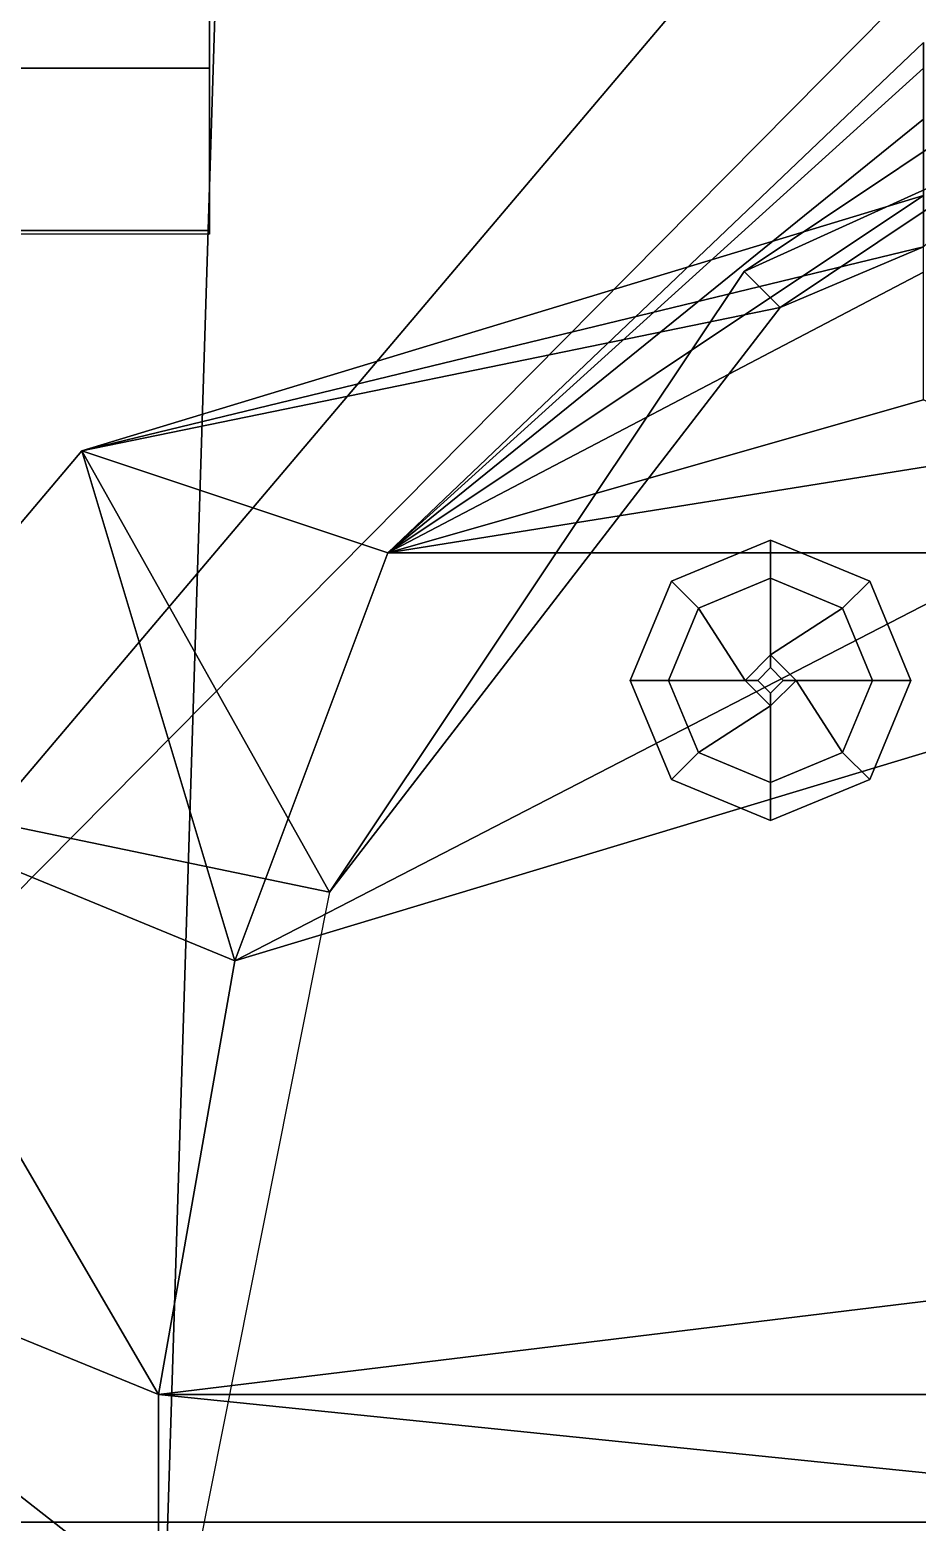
# Model space of a CAD drawing. Header units: millimetres. Extents: x -1.42 to 1.42, y -2.5 to 7.36.
# Drawn here: x -0.81 to -0.463, y 0.46 to 1.045 of the extents above; entities that cross this region are included whole.
import ezdxf

# ---------------------------------------------------------------- set-up
doc = ezdxf.new("R2010")
doc.units = ezdxf.units.MM
doc.header["$MEASUREMENT"] = 0
doc.layers.add('suspension', color=5, linetype='Continuous')
doc.layers.add('turret', color=2, linetype='Continuous')

msp = doc.modelspace()

# ---------------------------------------------------------------- linework, layer by layer
for points in [[(0.71, 1.94, 0.47), (0.83, -1.89, 0.47), (-0.83, -1.89, 0.47), (-0.71, 1.94, 0.47)], [(-0.83, 1.94, 0.47), (-0.71, 1.94, 0.47), (-0.83, -1.89, 0.47), (-0.83, 1.94, 0.47)], [(-0.83, 1.13, 1.49628), (-1.06, 0.46, 1.56), (-1.06, 0.46, 1.56), (-0.56, 1.05, 1.54621)], [(-0.44816, 1.07796, 1.56), (-1.06, 0.46, 1.56), (1.06, 0.46, 1.56), (0.44816, 1.07796, 1.56)], [(-0.56, 1.05, 1.54621), (-1.06, 0.46, 1.56), (-1.06, 0.46, 1.56), (-0.44816, 1.07796, 1.56)], [(-1.06, 0.46, 1.56), (-0.66, -0.65, 1.56), (0.66, -0.65, 1.56), (1.06, 0.46, 1.56)], [(-1.06, 0.46, 1.56), (-1.04101, -1.34, 1.47), (-0.67, -1.34, 1.56)]]:
    msp.add_3dface(points)
at = {"layer": 'suspension'}
for points in [[(-0.74, 1.09364, 0.46636), (-0.74, 1.09515, 0.47), (-0.74, 0.96485, 0.47), (-0.74, 0.96636, 0.46636)], [(-0.74, 1.09364, 0.46636), (-0.74, 1.03, 0.44), (-0.82, 1.03, 0.44), (-0.82, 1.09364, 0.46636)], [(-0.74, 1.09364, 0.46636), (-0.74, 0.96636, 0.46636), (-0.74, 0.96636, 0.46636), (-0.74, 1.03, 0.44)], [(-0.74, 1.03, 0.44), (-0.74, 0.96636, 0.46636), (-0.82, 0.96636, 0.46636), (-0.82, 1.03, 0.44)], [(-0.74, 0.96636, 0.46636), (-0.74, 0.96485, 0.47), (-0.82, 0.96485, 0.47), (-0.82, 0.96636, 0.46636)]]:
    msp.add_3dface(points, dxfattribs=at)
at = {"layer": 'turret'}
for points in [[(-0.28701, 1.11291, 1.6), (-0.53033, 0.95033, 1.6), (-0.42069, 1, 1.63), (-0.27936, 1.09443, 1.63)], [(-0.28701, 1.11291, 1.56), (-0.53033, 0.95033, 1.56), (-0.53033, 0.95033, 1.6), (-0.28701, 1.11291, 1.6)], [(-0.67, 0.84, 2.09), (-0.67, 0.84, 2.09), (-0.46, 1.01, 1.95), (-0.46, 1.04, 1.89)], [(-0.67, 0.84, 2.09), (-0.67, 0.84, 2.09), (-0.46, 1.04, 1.89), (-0.46, 1.04, 1.86)], [(-0.67, 0.84, 2.09), (-0.67, 0.84, 2.09), (-0.46, 1.04, 1.86), (-0.46, 1.03, 1.82)], [(-0.67, 0.84, 2.09), (-0.67, 0.84, 2.09), (-0.46, 1.03, 1.82), (-0.46, 0.98, 1.77)], [(-0.67, 0.84, 2.09), (-0.67, 0.84, 2.09), (-0.46, 0.95, 1.98), (-0.46, 1.01, 1.95)], [(-0.53033, 0.95033, 1.6), (-0.53033, 0.95033, 1.6), (-0.51619, 0.93619, 1.63), (-0.42069, 1, 1.63)], [(-0.51619, 0.93619, 1.63), (-0.51619, 0.93619, 1.63), (-0.46, 0.96, 1.68), (-0.42069, 1, 1.63)], [(-0.79, 0.88, 1.76), (-0.79, 0.88, 1.76), (-0.46, 0.98, 1.77), (-0.46, 0.96, 1.73)], [(-0.79, 0.88, 1.76), (-0.79, 0.88, 1.76), (-0.67, 0.84, 2.09), (-0.46, 0.98, 1.77)], [(-0.79, 0.88, 1.76), (-0.79, 0.88, 1.76), (-0.46, 0.96, 1.68), (-0.51619, 0.93619, 1.63)], [(-0.79, 0.88, 1.76), (-0.79, 0.88, 1.76), (-0.46, 0.96, 1.73), (-0.46, 0.96, 1.68)], [(-0.53033, 0.95033, 1.56), (-0.69291, 0.70701, 1.56), (-0.69291, 0.70701, 1.56), (-0.53033, 0.95033, 1.6)], [(-0.53033, 0.95033, 1.6), (-0.69291, 0.70701, 1.56), (-0.69291, 0.70701, 1.56), (-0.51619, 0.93619, 1.63)], [(-0.67, 0.84, 2.09), (-0.67, 0.84, 2.09), (-0.46, 0.9, 2.01), (-0.46, 0.95, 1.98)], [(-0.69291, 0.70701, 1.56), (-0.79, 0.88, 1.76), (-0.79, 0.88, 1.76), (-0.51619, 0.93619, 1.63)], [(-0.42, 0.88, 2.08), (-0.42, 0.88, 2.08), (-0.46, 0.9, 2.01), (-0.67, 0.84, 2.09)], [(-0.69291, 0.70701, 1.56), (-0.9, 0.75, 1.76), (-0.9, 0.75, 1.76), (-0.79, 0.88, 1.76)], [(-0.79, 0.88, 1.76), (-0.9, 0.75, 1.76), (-0.9, 0.75, 1.76), (-0.73, 0.68, 2.16)], [(-0.79, 0.88, 1.76), (-0.73, 0.68, 2.16), (-0.73, 0.68, 2.16), (-0.67, 0.84, 2.09)], [(-0.42, 0.84, 2.09), (-0.42, 0.84, 2.09), (-0.42, 0.88, 2.08), (-0.67, 0.84, 2.09)], [(-0.76, 0.51, 2.22), (-0.1, 0.59031, 2.19166), (-0.1, 0.87, 2.15), (-0.73, 0.68, 2.16)], [(-0.42, 0.84, 2.09), (-0.73, 0.68, 2.16), (-0.73, 0.68, 2.16), (-0.1, 0.87, 2.15)], [(-0.52, 0.845, 2.13), (-0.55889, 0.82889, 2.13), (-0.55889, 0.82889, 2.26), (-0.52, 0.845, 2.26)], [(-0.52, 0.845, 2.26), (-0.55889, 0.82889, 2.26), (-0.54828, 0.81828, 2.26), (-0.52, 0.83, 2.26)], [(-0.48111, 0.82889, 2.13), (-0.52, 0.845, 2.13), (-0.52, 0.845, 2.26), (-0.48111, 0.82889, 2.26)], [(-0.48111, 0.82889, 2.26), (-0.52, 0.845, 2.26), (-0.52, 0.83, 2.26), (-0.49172, 0.81828, 2.26)], [(-0.67, 0.84, 2.09), (-0.73, 0.68, 2.16), (-0.73, 0.68, 2.16), (-0.42, 0.84, 2.09)], [(-0.55889, 0.82889, 2.13), (-0.575, 0.79, 2.13), (-0.575, 0.79, 2.26), (-0.55889, 0.82889, 2.26)], [(-0.55889, 0.82889, 2.26), (-0.575, 0.79, 2.26), (-0.56, 0.79, 2.26), (-0.54828, 0.81828, 2.26)], [(-0.52, 0.83, 2.26), (-0.54828, 0.81828, 2.26), (-0.53, 0.79, 2.32), (-0.52, 0.8, 2.32)], [(-0.49172, 0.81828, 2.26), (-0.52, 0.83, 2.26), (-0.52, 0.8, 2.32)], [(-0.465, 0.79, 2.26), (-0.48111, 0.82889, 2.26), (-0.49172, 0.81828, 2.26), (-0.48, 0.79, 2.26)], [(-0.465, 0.79, 2.13), (-0.48111, 0.82889, 2.13), (-0.48111, 0.82889, 2.26), (-0.465, 0.79, 2.26)], [(-0.54828, 0.81828, 2.26), (-0.56, 0.79, 2.26), (-0.53, 0.79, 2.32)], [(-0.48, 0.79, 2.26), (-0.49172, 0.81828, 2.26), (-0.52, 0.8, 2.32), (-0.51, 0.79, 2.32)], [(-0.52, 0.8, 2.32), (-0.53, 0.79, 2.32), (-0.525, 0.79, 3.23), (-0.52, 0.795, 3.23)], [(-0.51, 0.79, 2.32), (-0.52, 0.8, 2.32), (-0.52, 0.795, 3.23), (-0.515, 0.79, 3.23)], [(-0.575, 0.79, 2.13), (-0.55889, 0.75111, 2.13), (-0.55889, 0.75111, 2.26), (-0.575, 0.79, 2.26)], [(-0.575, 0.79, 2.26), (-0.55889, 0.75111, 2.26), (-0.54828, 0.76172, 2.26), (-0.56, 0.79, 2.26)], [(-0.56, 0.79, 2.26), (-0.54828, 0.76172, 2.26), (-0.52, 0.78, 2.32), (-0.53, 0.79, 2.32)], [(-0.53, 0.79, 2.32), (-0.52, 0.78, 2.32), (-0.52, 0.785, 3.23), (-0.525, 0.79, 3.23)], [(-0.525, 0.79, 3.23), (-0.52, 0.785, 3.23), (-0.515, 0.79, 3.23), (-0.52, 0.795, 3.23)], [(-0.52, 0.75, 2.26), (-0.49172, 0.76172, 2.26), (-0.51, 0.79, 2.32), (-0.52, 0.78, 2.32)], [(-0.52, 0.78, 2.32), (-0.51, 0.79, 2.32), (-0.515, 0.79, 3.23), (-0.52, 0.785, 3.23)], [(-0.49172, 0.76172, 2.26), (-0.48, 0.79, 2.26), (-0.51, 0.79, 2.32)], [(-0.48111, 0.75111, 2.26), (-0.465, 0.79, 2.26), (-0.48, 0.79, 2.26), (-0.49172, 0.76172, 2.26)], [(-0.48111, 0.75111, 2.13), (-0.465, 0.79, 2.13), (-0.465, 0.79, 2.26), (-0.48111, 0.75111, 2.26)], [(-0.54828, 0.76172, 2.26), (-0.52, 0.75, 2.26), (-0.52, 0.78, 2.32)], [(-0.55889, 0.75111, 2.26), (-0.52, 0.735, 2.26), (-0.52, 0.75, 2.26), (-0.54828, 0.76172, 2.26)], [(-0.52, 0.735, 2.26), (-0.48111, 0.75111, 2.26), (-0.49172, 0.76172, 2.26), (-0.52, 0.75, 2.26)], [(-0.69291, 0.70701, 1.56), (-0.75, 0.42, 1.56), (-0.98, 0.6, 1.76), (-0.9, 0.75, 1.76)], [(-0.9, 0.75, 1.76), (-0.98, 0.6, 1.76), (-0.98, 0.6, 1.76), (-0.76, 0.51, 2.22)], [(-0.9, 0.75, 1.76), (-0.76, 0.51, 2.22), (-0.76, 0.51, 2.22), (-0.73, 0.68, 2.16)], [(-0.55889, 0.75111, 2.13), (-0.52, 0.735, 2.13), (-0.52, 0.735, 2.26), (-0.55889, 0.75111, 2.26)], [(-0.52, 0.735, 2.13), (-0.48111, 0.75111, 2.13), (-0.48111, 0.75111, 2.26), (-0.52, 0.735, 2.26)], [(-0.75, 0.42, 1.56), (-0.75, 0.42, 1.56), (-1, 0.42, 1.76), (-0.98, 0.6, 1.76)], [(-0.76, 0.17, 2.26), (-0.98, 0.6, 1.76), (-0.98, 0.6, 1.76), (-1, 0.42, 1.76)], [(-0.76, 0.51, 2.22), (-0.98, 0.6, 1.76), (-0.98, 0.6, 1.76), (-0.76, 0.4, 2.26)], [(-0.76, 0.4, 2.26), (-0.98, 0.6, 1.76), (-0.98, 0.6, 1.76), (-0.76, 0.17, 2.26)], [(-0.76, 0.51, 2.22), (0.08, 0.51, 2.22), (0.08, 0.59031, 2.19166), (-0.1, 0.59031, 2.19166)], [(-0.27, 0.46, 2.23845), (0.08, 0.48, 2.23091), (0.08, 0.51, 2.22), (-0.76, 0.51, 2.22)], [(-0.76, 0.51, 2.22), (-0.76, 0.4, 2.26), (-0.38314, 0.41314, 2.25528), (-0.27, 0.46, 2.23845)]]:
    msp.add_3dface(points, dxfattribs=at)

doc.saveas('drawing.dxf')
